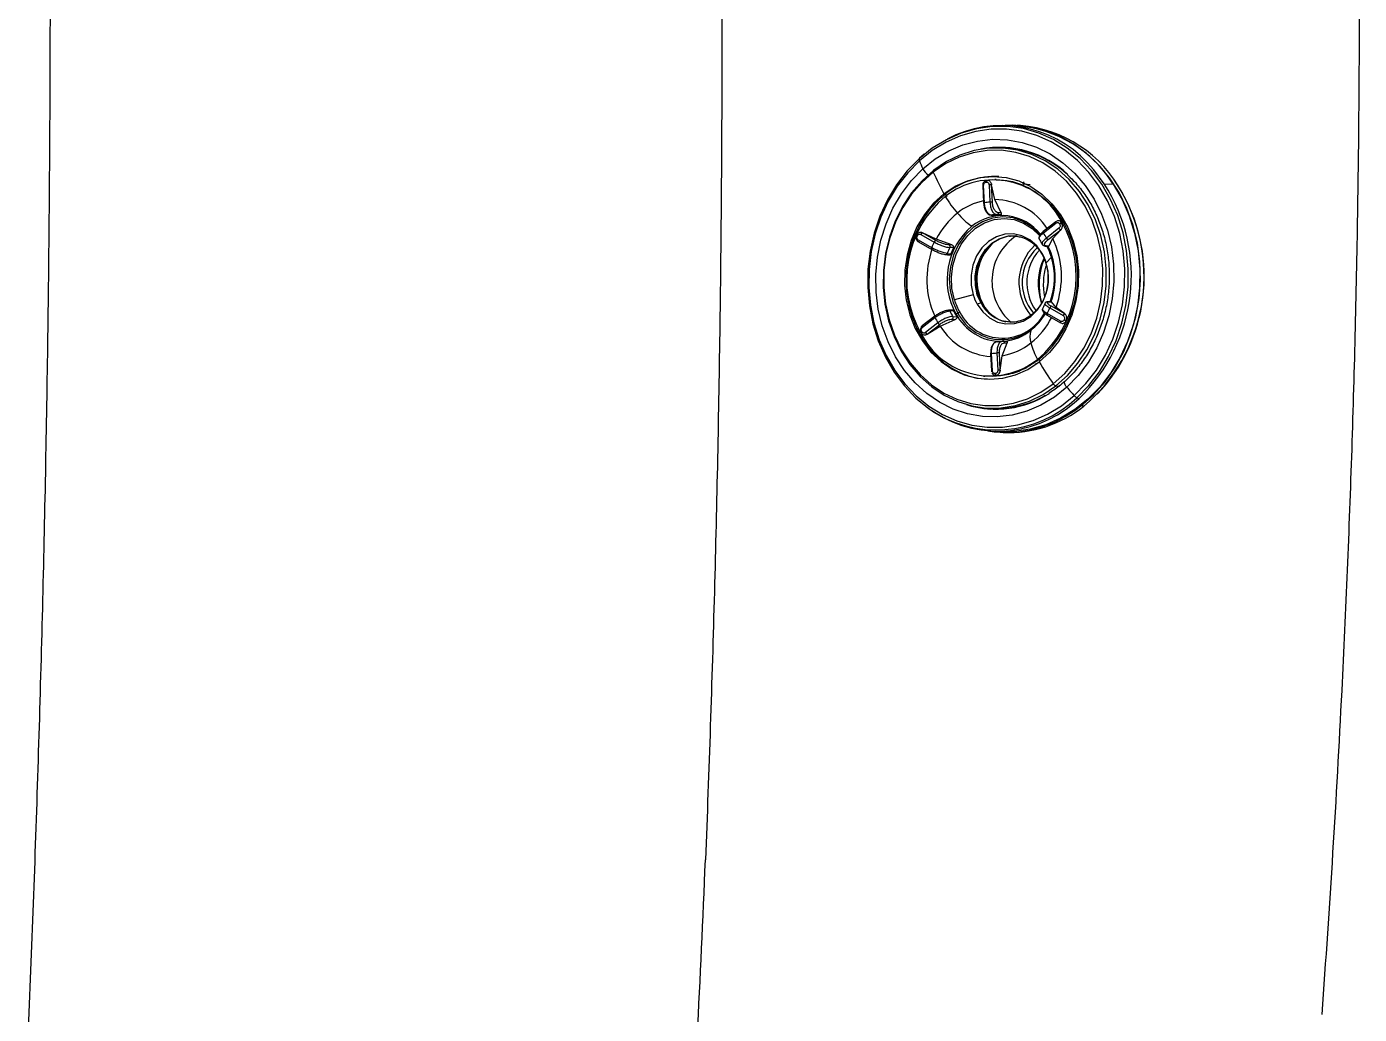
# Model space of a CAD drawing. Extents: x 526 to 610, y 679 to 808.
# Drawn here: x 557.63 to 566.3, y 738.81 to 745.24 of the extents above; entities that cross this region are included whole.
import ezdxf

# ---------------------------------------------------------------- set-up
doc = ezdxf.new("R2010")
doc.units = 0
doc.header["$MEASUREMENT"] = 0
doc.layers.add('1', color=4, linetype='Continuous')

# ---------------------------------------------------------------- blocks, each defined once
blk = doc.blocks.new('JETSETTER LX')
at = {"layer": '1', "color": 3, "linetype": 'Continuous', "lineweight": 25}
for p, q in [((37.9435, 47.7124), (37.8854, 47.7156)), ((37.9641, 47.7151), (37.9438, 47.7163)), ((37.339, 47.5289), (37.3075, 47.5021)), ((37.8467, 47.5696), (37.8238, 47.5701)), ((37.7191, 47.3252), (37.7244, 47.2123)), ((37.7301, 47.2132), (37.7248, 47.3261)), ((37.7407, 47.3471), (37.7425, 47.3472)), ((37.7452, 47.3584), (37.7469, 47.3585)), ((37.7602, 47.329), (37.7655, 47.2161)), ((37.7767, 47.3295), (37.7755, 47.3355)), ((37.7755, 47.3355), (37.7763, 47.3296)), ((37.7816, 47.2167), (37.7763, 47.3296)), ((37.7763, 47.3296), (37.7767, 47.3295)), ((37.7979, 47.2334), (37.7767, 47.3295)), ((37.8069, 47.3643), (37.7968, 47.3646)), ((38.5096, 47.3365), (38.5678, 47.3333)), ((38.5723, 47.3622), (38.6287, 47.2739)), ((37.4665, 47.2707), (37.4766, 47.2701)), ((38.0341, 47.3144), (38.0344, 47.3167)), ((37.8387, 47.147), (37.7979, 47.2334)), ((37.7734, 47.1321), (37.7978, 47.1306)), ((37.8373, 47.1339), (37.8108, 47.1353)), ((37.8387, 47.147), (37.8207, 47.148)), ((38.1941, 47.0898), (38.1129, 47.0263)), ((38.114, 47.0173), (38.1953, 47.0808)), ((38.1957, 47.0903), (38.2003, 47.0932)), ((38.2187, 47.0756), (38.2196, 47.0739)), ((38.232, 47.0818), (38.2329, 47.0801)), ((38.2357, 47.0836), (38.246, 47.0832)), ((37.2889, 47.0021), (37.2881, 47.0003)), ((37.2929, 46.9959), (37.2937, 46.9978)), ((37.3163, 47.0069), (37.4029, 46.9575)), ((37.3272, 47.0172), (37.322, 47.0193)), ((37.322, 47.0193), (37.3268, 47.0172)), ((37.4134, 46.9678), (37.3268, 47.0172)), ((37.3268, 47.0172), (37.3272, 47.0172)), ((37.4166, 46.9753), (37.3272, 47.0172)), ((38.2147, 47.0466), (38.1334, 46.9831)), ((38.1449, 46.973), (38.2262, 47.0365)), ((38.1497, 46.9302), (38.1744, 46.9813)), ((38.1744, 46.9813), (38.2266, 47.0364)), ((38.2302, 47.0403), (38.2262, 47.0365)), ((38.2262, 47.0365), (38.2266, 47.0364)), ((38.2266, 47.0364), (38.2302, 47.0403)), ((37.3016, 46.9587), (37.2973, 46.9618)), ((37.3869, 46.9203), (37.3003, 46.9696)), ((37.3005, 46.959), (37.3871, 46.9097)), ((37.5175, 46.938), (37.4166, 46.9753)), ((37.5175, 46.938), (37.4999, 46.9382)), ((37.5303, 46.9215), (37.5042, 46.9218)), ((38.1256, 46.9302), (38.1482, 46.928)), ((38.1497, 46.9302), (38.132, 46.9319)), ((37.4766, 46.8756), (37.4802, 46.8752)), ((37.4802, 46.8752), (37.4962, 46.8735)), ((37.4873, 46.8826), (37.5124, 46.88)), ((38.1317, 46.8221), (38.1657, 46.859)), ((37.6572, 46.6129), (37.5349, 46.5809)), ((38.1658, 46.5686), (38.1451, 46.5688)), ((38.1491, 46.5678), (38.1667, 46.5676)), ((38.1667, 46.5676), (38.1659, 46.5688)), ((38.1956, 46.531), (38.1667, 46.5676)), ((37.407, 46.4748), (37.3258, 46.4113)), ((37.3269, 46.4023), (37.4082, 46.4658)), ((37.5167, 46.5139), (37.4957, 46.5142)), ((37.5298, 46.5083), (37.5049, 46.5087)), ((37.5225, 46.4557), (37.5403, 46.454)), ((37.5253, 46.4726), (37.5515, 46.4701)), ((38.2253, 46.442), (38.1387, 46.4914)), ((38.139, 46.4808), (38.2256, 46.4314)), ((38.1548, 46.5286), (38.2414, 46.4792)), ((38.2519, 46.4895), (38.1653, 46.5389)), ((38.2523, 46.4895), (38.1956, 46.531)), ((38.2519, 46.4895), (38.2563, 46.4864)), ((38.2523, 46.4895), (38.2519, 46.4895)), ((38.2563, 46.4864), (38.2523, 46.4895)), ((37.3178, 46.3688), (37.3188, 46.3671)), ((37.323, 46.3733), (37.322, 46.375)), ((37.3233, 46.4079), (37.3273, 46.4117)), ((37.4276, 46.4315), (37.3463, 46.368)), ((37.3578, 46.3579), (37.4391, 46.4214)), ((37.3582, 46.3579), (37.4432, 46.4099)), ((37.4432, 46.4099), (37.5403, 46.454)), ((38.2315, 46.4289), (38.2267, 46.431)), ((38.2488, 46.4529), (38.248, 46.4511)), ((38.2627, 46.4476), (38.2619, 46.4458)), ((37.3532, 46.355), (37.3582, 46.3579)), ((37.3578, 46.3579), (37.3532, 46.355)), ((37.3582, 46.3579), (37.3578, 46.3579)), ((37.8038, 46.3076), (37.7995, 46.3046)), ((37.8494, 46.3122), (37.8394, 46.3089)), ((37.8456, 46.2177), (37.8785, 46.3004)), ((37.8494, 46.3122), (37.876, 46.3109)), ((37.8604, 46.3013), (37.8785, 46.3004)), ((37.7704, 46.2318), (37.7757, 46.1189)), ((37.7814, 46.1198), (37.7761, 46.2327)), ((37.8116, 46.2357), (37.8169, 46.1228)), ((37.8329, 46.1233), (37.8276, 46.2362)), ((37.8333, 46.1233), (37.8456, 46.2177)), ((37.778, 46.1127), (37.7773, 46.1187)), ((37.8327, 46.1173), (37.8333, 46.1233)), ((37.8329, 46.1233), (37.8327, 46.1173)), ((37.8333, 46.1233), (37.8329, 46.1233)), ((38.0699, 46.1637), (38.063, 46.1638)), ((37.7247, 46.0855), (37.7348, 46.0846)), ((37.8009, 46.1018), (37.7992, 46.1016)), ((37.8065, 46.0899), (37.8047, 46.0898)), ((38.1942, 46.0216), (38.2175, 46.0197)), ((38.314, 45.9115), (38.3453, 45.9385)), ((37.7285, 45.8782), (37.7513, 45.8761)), ((38.3763, 45.8893), (38.3561, 45.8905)), ((37.7734, 45.7267), (37.8315, 45.7234)), ((37.8314, 45.7194), (37.8517, 45.7183))]:
    blk.add_line(p, q, dxfattribs=at)
at = {"layer": '1', "color": 3, "linetype": 'Continuous', "lineweight": 25, "flags": 128}
for points in [[(38.3307, 45.9443), (38.4084, 46.0236), (38.4775, 46.1131), (38.537, 46.2116), (38.586, 46.3174), (38.6238, 46.4292), (38.6499, 46.5452), (38.6638, 46.6638), (38.6655, 46.7832), (38.6547, 46.9017), (38.6318, 47.0177), (38.597, 47.1293), (38.5508, 47.2349), (38.4939, 47.3331), (38.4272, 47.4224), (38.3517, 47.5014), (38.2683, 47.5691), (38.1784, 47.6244), (38.0832, 47.6666), (37.9842, 47.695), (37.8827, 47.7092), (37.7803, 47.7089), (37.6785, 47.6943), (37.5786, 47.6656), (37.4823, 47.623), (37.3909, 47.5673), (37.3057, 47.4993)], [(38.3141, 45.9584), (38.3905, 46.0364), (38.4584, 46.1243), (38.5168, 46.221), (38.5649, 46.325), (38.6021, 46.4348), (38.6277, 46.5487), (38.6414, 46.6652), (38.643, 46.7825), (38.6324, 46.899), (38.6099, 47.0128), (38.5757, 47.1225), (38.5304, 47.2263), (38.4745, 47.3227), (38.409, 47.4104), (38.3347, 47.488), (38.2529, 47.5545), (38.1645, 47.6089), (38.071, 47.6503), (37.9738, 47.6782), (37.8741, 47.6921), (37.7735, 47.6919), (37.6735, 47.6776), (37.5754, 47.6493), (37.4808, 47.6075), (37.391, 47.5528), (37.3073, 47.486)], [(38.3561, 45.8905), (38.4392, 45.9641), (38.5142, 46.0487), (38.5801, 46.1431), (38.636, 46.2459), (38.6809, 46.3555), (38.7142, 46.4704), (38.7355, 46.589), (38.7444, 46.7094), (38.7408, 46.83), (38.7248, 46.9489), (38.6966, 47.0644), (38.6566, 47.1749), (38.6054, 47.2787), (38.5437, 47.3744), (38.4724, 47.4604), (38.3926, 47.5357), (38.3054, 47.599), (38.2122, 47.6495), (38.1142, 47.6863), (38.0129, 47.7091), (37.9098, 47.7174), (37.8652, 47.7165)], [(37.3295, 47.4332), (37.4106, 47.4976), (37.4977, 47.5498), (37.5896, 47.5889), (37.6848, 47.6144), (37.7817, 47.6258), (37.879, 47.623), (37.9749, 47.606), (38.068, 47.5751), (38.1569, 47.5307), (38.2401, 47.4736), (38.3163, 47.4046), (38.3844, 47.3249), (38.4431, 47.2357), (38.4918, 47.1384), (38.5294, 47.0346), (38.5556, 46.9258), (38.5697, 46.8139), (38.5717, 46.7005), (38.5615, 46.5874), (38.5393, 46.4766), (38.5053, 46.3695), (38.4602, 46.2681), (38.4046, 46.1738), (38.3395, 46.0882), (38.2658, 46.0126)], [(37.3057, 47.4993), (37.228, 47.42), (37.1589, 47.3304), (37.0994, 47.232), (37.0504, 47.1262), (37.0126, 47.0144), (36.9865, 46.8984), (36.9726, 46.7798), (36.971, 46.6604), (36.9817, 46.5418), (37.0046, 46.4259), (37.0394, 46.3143), (37.0856, 46.2086), (37.1425, 46.1105), (37.2092, 46.0212), (37.2847, 45.9421), (37.3681, 45.8745), (37.3706, 45.8727)], [(38.1774, 46.0347), (38.2521, 46.1016), (38.3188, 46.179), (38.3764, 46.2658), (38.4239, 46.3604), (38.4606, 46.4613), (38.4857, 46.5666), (38.4989, 46.6746), (38.4999, 46.7834), (38.4887, 46.8913), (38.4655, 46.9962), (38.4307, 47.0965), (38.3849, 47.1904), (38.3289, 47.2763), (38.2636, 47.3527), (38.1902, 47.4184), (38.1099, 47.4722), (38.0241, 47.5132), (37.9342, 47.5407), (37.8418, 47.5542), (37.7485, 47.5534), (37.6558, 47.5385), (37.5654, 47.5096), (37.4788, 47.4673), (37.3975, 47.4123)], [(38.1942, 46.0216), (38.2702, 46.0897), (38.3382, 46.1685), (38.3968, 46.2569), (38.4452, 46.3533), (38.4825, 46.4559), (38.5081, 46.5632), (38.5215, 46.6732), (38.5226, 46.784), (38.5112, 46.8938), (38.4876, 47.0006), (38.4522, 47.1027), (38.4055, 47.1984), (38.3485, 47.2858), (38.282, 47.3637), (38.2073, 47.4306), (38.1255, 47.4853), (38.0381, 47.5271), (37.9466, 47.5551), (37.8525, 47.5688), (37.7574, 47.5681), (37.6631, 47.5529), (37.571, 47.5235), (37.4829, 47.4804), (37.4, 47.4243)], [(37.8679, 47.5727), (37.7904, 47.5723), (37.7268, 47.5647)], [(37.3073, 47.486), (37.231, 47.408), (37.1631, 47.3201), (37.1047, 47.2234), (37.0565, 47.1194), (37.0194, 47.0096), (36.9938, 46.8957), (36.9801, 46.7792), (36.9785, 46.6619), (36.989, 46.5454), (37.0116, 46.4316), (37.0458, 46.3219), (37.0911, 46.2181), (37.1469, 46.1217), (37.2125, 46.034), (37.2867, 45.9564), (37.3686, 45.8899), (37.4569, 45.8355), (37.5504, 45.7941), (37.6477, 45.7662), (37.7474, 45.7523), (37.848, 45.7525), (37.948, 45.7669), (38.046, 45.7951), (38.1407, 45.8369), (38.2305, 45.8916), (38.3141, 45.9584)], [(38.2658, 46.0126), (38.1848, 45.9482), (38.0976, 45.8961), (38.0057, 45.8569), (37.9105, 45.8315), (37.8136, 45.82), (37.7164, 45.8229), (37.6204, 45.8399), (37.5273, 45.8708), (37.4384, 45.9152), (37.3552, 45.9723), (37.279, 46.0413), (37.211, 46.121), (37.1522, 46.2102), (37.1036, 46.3075), (37.0659, 46.4113), (37.0398, 46.5201), (37.0256, 46.632), (37.0236, 46.7454), (37.0338, 46.8584), (37.0561, 46.9693), (37.09, 47.0763), (37.1351, 47.1778), (37.1907, 47.272), (37.2558, 47.3576), (37.3295, 47.4332)], [(37.4, 47.4243), (37.324, 47.3563), (37.2561, 47.2774), (37.1974, 47.189), (37.149, 47.0926), (37.1117, 46.99), (37.0861, 46.8827), (37.0727, 46.7728), (37.0717, 46.6619), (37.0831, 46.5521), (37.1067, 46.4453), (37.1421, 46.3432), (37.1887, 46.2476), (37.2458, 46.1601), (37.3122, 46.0822), (37.387, 46.0153), (37.4688, 45.9606), (37.5562, 45.9188), (37.6477, 45.8909), (37.7418, 45.8771), (37.8368, 45.8779), (37.9312, 45.8931), (38.0232, 45.9225), (38.1114, 45.9655), (38.1942, 46.0216)], [(37.3975, 47.4123), (37.3228, 47.3454), (37.2561, 47.268), (37.1985, 47.1812), (37.151, 47.0866), (37.1143, 46.9857), (37.0892, 46.8804), (37.076, 46.7724), (37.075, 46.6636), (37.0862, 46.5557), (37.1094, 46.4508), (37.1442, 46.3505), (37.1899, 46.2566), (37.246, 46.1707), (37.3112, 46.0943), (37.3847, 46.0286), (37.465, 45.9748), (37.5508, 45.9338), (37.6407, 45.9063), (37.7331, 45.8928), (37.8264, 45.8936), (37.9191, 45.9085), (38.0095, 45.9374), (38.0961, 45.9797), (38.1774, 46.0347)], [(38.5096, 47.3365), (38.4425, 47.4264), (38.4004, 47.4729)], [(37.4665, 47.2707), (37.5406, 47.3198), (37.6199, 47.3556), (37.7028, 47.3773), (37.7873, 47.3844), (37.8715, 47.3767), (37.9536, 47.3545), (38.0317, 47.3182), (38.1041, 47.2686), (38.1692, 47.2069), (38.2255, 47.1344), (38.2717, 47.0527), (38.3069, 46.9637), (38.3302, 46.8693), (38.3411, 46.7717), (38.3394, 46.673), (38.3251, 46.5755), (38.2986, 46.4813), (38.2603, 46.3925), (38.2113, 46.3111), (38.1525, 46.239), (38.0853, 46.1777)], [(38.5678, 47.3333), (38.625, 47.2344), (38.6715, 47.1281), (38.7065, 47.0157), (38.7296, 46.899), (38.7404, 46.7797), (38.7388, 46.6595), (38.7248, 46.5401), (38.6985, 46.4233), (38.6604, 46.3108), (38.6111, 46.2043), (38.5512, 46.1052), (38.4816, 46.0151), (38.4034, 45.9352), (38.3177, 45.8667), (38.2256, 45.8107), (38.1287, 45.7678), (38.0282, 45.7389), (37.9257, 45.7242), (37.8315, 45.7234)], [(37.9814, 47.3359), (38.0076, 47.3334), (38.0281, 47.3314)], [(37.4665, 47.2707), (37.3993, 47.2093), (37.3405, 47.1372), (37.2914, 47.0558), (37.2532, 46.967), (37.2266, 46.8728), (37.2123, 46.7753), (37.2106, 46.6766), (37.2215, 46.579), (37.2448, 46.4846), (37.28, 46.3956), (37.3263, 46.3139), (37.3825, 46.2414), (37.4476, 46.1797), (37.52, 46.1301), (37.5982, 46.0938), (37.6802, 46.0716), (37.7645, 46.0639), (37.849, 46.071), (37.9318, 46.0927), (38.0112, 46.1285), (38.0853, 46.1777)], [(38.0929, 47.0033), (38.0909, 47.0057), (38.0392, 47.0552), (37.9801, 47.0918), (37.9158, 47.1141), (37.8488, 47.1213), (37.7817, 47.1131), (37.717, 47.0897), (37.6572, 47.0522), (37.6046, 47.0019), (37.5613, 46.9408), (37.5288, 46.8713), (37.5086, 46.7959), (37.5013, 46.7176), (37.5071, 46.6394), (37.526, 46.5643), (37.5571, 46.4952)], [(37.5349, 46.5809), (37.5189, 46.654), (37.5153, 46.7295), (37.5243, 46.8046), (37.5455, 46.8766), (37.5782, 46.9427), (37.621, 47.0005), (37.6725, 47.0477), (37.7306, 47.0827), (37.7932, 47.104), (37.8579, 47.1109), (37.9224, 47.1032), (37.9841, 47.0811), (38.0409, 47.0454), (38.0905, 46.9976), (38.0936, 46.9938)], [(38.1056, 46.8825), (38.0698, 46.9324), (38.0252, 46.9716), (37.9741, 46.9981), (37.919, 47.0106), (37.8627, 47.0085), (37.8079, 46.9919), (37.7575, 46.9616), (37.7139, 46.9191), (37.6794, 46.8666), (37.6555, 46.8066), (37.6436, 46.7422), (37.6442, 46.6765), (37.6572, 46.6129)], [(37.708, 46.5591), (37.6838, 46.6147), (37.6709, 46.6755), (37.6699, 46.7384), (37.681, 46.8001), (37.7036, 46.8577), (37.7365, 46.9082), (37.778, 46.9491), (37.8262, 46.9783), (37.8786, 46.9944), (37.9325, 46.9966), (37.9494, 46.9944)], [(37.6886, 46.6151), (37.676, 46.6766), (37.6754, 46.74), (37.6869, 46.8023), (37.71, 46.8602), (37.7434, 46.911), (37.7855, 46.952), (37.8342, 46.9813), (37.8871, 46.9974), (37.8997, 46.9991)], [(37.6833, 46.5525), (37.7191, 46.5025), (37.7637, 46.4634), (37.8149, 46.4368), (37.87, 46.4243), (37.9263, 46.4264), (37.981, 46.443), (38.0314, 46.4733), (38.075, 46.5158), (38.1096, 46.5684), (38.1334, 46.6284), (38.1453, 46.6928), (38.1448, 46.7584), (38.1317, 46.8221)], [(37.7783, 46.4804), (37.7484, 46.5085), (37.7138, 46.5567)], [(38.0314, 46.3813), (38.0851, 46.4327), (38.1265, 46.4901)], [(38.139, 46.4808), (38.1382, 46.4814), (38.1379, 46.4818)], [(37.7814, 46.1198), (37.7796, 46.1197), (37.7781, 46.1195), (37.7769, 46.1193), (37.7761, 46.1191), (37.7757, 46.119), (37.7758, 46.1189), (37.7763, 46.1187), (37.7773, 46.1187)], [(38.2658, 46.0126), (38.2602, 46.0198), (38.2556, 46.0271), (38.2523, 46.034), (38.2504, 46.0402), (38.2501, 46.0454), (38.2514, 46.0492), (38.2524, 46.0503)], [(37.6333, 45.8943), (37.7254, 45.875), (37.772, 45.8707)]]:
    blk.add_lwpolyline(points, dxfattribs=at)
at = {"layer": '1', "color": 3, "linetype": 'Continuous', "lineweight": 25}
for centre, radius, start, end in [((37.8443, 46.9572), 0.7583, 42.84217, 118.09925), ((37.8837, 46.9104), 0.8042, 31.72221, 85.73634), ((37.8978, 46.896), 0.8218, 27.66403, 85.37083), ((37.3258, 47.495), 0.0206, 167.78665, 205.87213), ((37.312, 47.4972), 0.00662, 132.80114, 161.78348), ((37.8279, 46.9238), 0.6494, 46.68792, 100.86081), ((37.8257, 46.9132), 0.6567, 48.09903, 88.17268), ((38.3219, 47.8815), 1.0889, 201.29812, 204.30827), ((37.4071, 47.4697), 0.0858, 205.17758, 240.49836), ((37.4022, 47.4176), 0.00711, 107.9866, 227.83612), ((38.8459, 48.0303), 1.5747, 203.10706, 208.84154), ((37.7859, 46.8587), 0.5029, 26.56042, 128.10951), ((37.799, 46.869), 0.5146, 87.30971, 128.79498), ((37.7244, 47.3099), 0.0162, 88.63052, 109.20718), ((37.7515, 47.3494), 0.0111, 125.26735, 191.87038), ((37.7533, 47.3495), 0.0111, 125.26735, 191.87038), ((37.7729, 47.1841), 0.1455, 88.6852, 95.00584), ((37.5766, 46.7375), 1.1088, 313.89193, 32.69901), ((37.9329, 46.7131), 0.7086, 130.19382, 209.44553), ((38.0614, 47.5941), 0.6772, 210.11105, 221.48013), ((39.0014, 48.1054), 1.7386, 208.71454, 209.31787), ((37.6616, 46.7342), 1.1066, 310.23051, 29.40884), ((37.6597, 46.7325), 1.11, 316.38311, 29.19733), ((38.6262, 47.2749), 0.00268, 337.74466, 101.88751), ((37.8095, 46.8233), 0.4113, 102.03578, 128.40335), ((37.7297, 47.197), 0.0162, 88.63027, 109.20742), ((37.7783, 46.8523), 0.364, 92.00878, 97.60946), ((37.7782, 47.0712), 0.1455, 88.68503, 95.00588), ((37.7923, 46.8232), 0.4103, 32.78389, 89.22406), ((37.8648, 46.7541), 0.4998, 128.44558, 153.73048), ((37.9839, 47.5195), 0.5697, 221.01861, 233.78307), ((37.8451, 46.8129), 0.3164, 37.73693, 128.70584), ((37.8177, 46.8296), 0.3058, 91.29321, 98.32476), ((37.8431, 46.8281), 0.3058, 91.09031, 98.52793), ((37.6186, 46.7352), 0.7086, 310.19382, 29.44553), ((37.6286, 46.7347), 0.7089, 310.19382, 29.44553), ((38.1984, 47.0854), 0.00552, 118.87771, 236.33905), ((38.238, 47.0517), 0.0307, 101.24608, 128.92762), ((38.2389, 47.05), 0.0307, 101.24608, 128.92762), ((37.2939, 47.0019), 0.00604, 195.56129, 259.90341), ((37.2928, 47.0011), 0.00341, 154.25945, 284.11921), ((37.3311, 47.0023), 0.0154, 106.00796, 162.81763), ((37.9412, 46.7133), 0.4544, 130.30135, 209.338), ((38.1316, 46.7041), 0.3526, 123.1099, 229.9779), ((38.1189, 47.0225), 0.0071, 148.02198, 227.07393), ((37.6944, 46.7571), 0.4938, 27.23237, 31.80239), ((38.1511, 46.9915), 0.0196, 205.62004, 251.56501), ((37.6476, 46.7309), 0.5833, 339.9578, 25.41967), ((38.2324, 47.055), 0.0196, 205.62047, 251.56365), ((37.3081, 46.9645), 0.00936, 146.74585, 215.76402), ((37.9395, 46.7153), 0.584, 159.974, 204.30941), ((37.3922, 46.9154), 0.00725, 137.50508, 236.56602), ((37.89, 46.7256), 0.5395, 154.54505, 158.85337), ((37.4177, 46.9529), 0.0154, 106.00623, 162.8182), ((37.9115, 46.7232), 0.4531, 153.9944, 159.40381), ((37.937, 46.7217), 0.4531, 153.83825, 159.56018), ((38.0098, 46.7107), 0.3286, 130.9632, 198.03391), ((38.2908, 46.6952), 0.3366, 133.86132, 219.88905), ((38.2843, 46.6956), 0.3087, 133.23225, 220.49259), ((38.3193, 46.6936), 0.3135, 137.77015, 215.66781), ((37.7704, 46.7364), 0.4139, 17.23432, 27.86625), ((37.7324, 46.7263), 0.4568, 339.55172, 26.38258), ((37.7237, 46.7268), 0.4673, 339.87397, 25.57941), ((38.473, 46.6849), 0.3934, 155.23925, 198.14804), ((38.539, 46.6812), 0.4535, 158.28323, 195.24222), ((38.111, 46.8793), 0.00619, 149.42781, 203.4876), ((37.8364, 46.7306), 0.3091, 17.20407, 29.42583), ((37.7342, 46.7264), 0.4514, 339.50304, 17.08142), ((38.5463, 46.6808), 0.4337, 163.77799, 190.53016), ((38.3278, 46.7616), 0.00591, 185.69615, 264.46886), ((37.9274, 46.7025), 0.4109, 197.20407, 209.42583), ((37.9525, 46.7043), 0.3091, 197.20407, 209.42583), ((37.7106, 46.4997), 0.0594, 92.49038, 117.3781), ((37.9738, 46.7034), 0.2986, 197.20407, 209.42583), ((37.7075, 46.6328), 0.0259, 223.11768, 246.89647), ((37.9785, 46.6933), 0.2935, 196.68407, 223.50579), ((37.7084, 46.5516), 0.00742, 43.4113, 92.85426), ((37.9151, 46.6689), 0.2344, 207.94092, 258.88584), ((37.4113, 46.4704), 0.00552, 118.87355, 236.34074), ((37.8473, 46.6918), 0.4938, 207.23237, 211.80239), ((37.8756, 46.6947), 0.4148, 206.6483, 212.38623), ((37.9011, 46.6933), 0.4148, 206.48267, 212.55208), ((37.4495, 46.7593), 0.2851, 289.57067, 292.16991), ((37.8402, 46.643), 0.3322, 207.2995, 269.74439), ((37.4341, 46.7974), 0.3263, 292.16089, 294.5367), ((37.8416, 46.6431), 0.3206, 207.45625, 331.92247), ((37.8468, 46.6443), 0.3123, 207.40482, 331.49735), ((37.7222, 46.6915), 0.4988, 308.43369, 332.98865), ((38.1485, 46.4857), 0.0113, 150.00623, 200.16115), ((37.6516, 46.7232), 0.5395, 334.54505, 338.85337), ((38.1695, 46.5241), 0.0154, 106.00632, 162.81817), ((38.2561, 46.4747), 0.0154, 106.00796, 162.81763), ((37.3254, 46.3682), 0.00757, 116.28872, 175.23389), ((37.3237, 46.3687), 0.0046, 98.28479, 209.12277), ((37.3318, 46.4075), 0.0071, 148.02248, 227.07343), ((37.4453, 46.44), 0.0196, 205.62006, 251.56493), ((37.7955, 46.6255), 0.4131, 211.4704, 266.64324), ((37.8289, 46.635), 0.3245, 275.99325, 308.60183), ((38.174, 46.3427), 0.1478, 164.82637, 196.45291), ((38.2307, 46.4371), 0.00725, 137.50628, 236.56289), ((38.272, 46.4927), 0.0481, 240.01944, 257.79444), ((38.2728, 46.4946), 0.0481, 240.01944, 257.79444), ((37.7656, 46.5896), 0.5029, 206.56042, 308.10951), ((37.364, 46.3765), 0.0196, 205.62047, 251.56365), ((37.8051, 46.6147), 0.3058, 271.29322, 278.32476), ((37.7778, 46.6215), 0.4094, 279.5276, 308.43585), ((38.4495, 46.4088), 0.4309, 194.51857, 209.91137), ((37.7757, 46.2166), 0.0162, 88.63026, 109.20744), ((37.7634, 46.5965), 0.364, 272.00878, 277.60946), ((37.8243, 46.0908), 0.1455, 88.68504, 95.00588), ((37.8296, 45.9779), 0.1455, 88.6852, 95.00584), ((39.7943, 47.1779), 1.9802, 210.33898, 215.26051), ((39.6428, 47.0816), 1.7924, 209.71749, 210.09121), ((37.8128, 46.1007), 0.0136, 176.28885, 233.65095), ((37.8145, 46.1009), 0.0136, 176.28885, 233.65095), ((38.2026, 46.0496), 0.0292, 210.62756, 253.44362), ((37.8071, 46.4921), 0.7578, 234.81944, 313.70174), ((37.8056, 46.5114), 0.6414, 252.48977, 302.70122), ((37.8061, 46.5191), 0.6453, 265.1272, 299.9205), ((39.9524, 47.4673), 2.2272, 220.77708, 222.64509), ((38.3785, 46.0168), 0.0869, 222.19361, 236.59365), ((38.3497, 45.9708), 0.0327, 234.46082, 262.30237), ((37.8175, 46.4878), 0.7607, 232.09842, 310.74634), ((37.8726, 46.485), 0.7663, 261.02063, 309.11506), ((37.8885, 46.4957), 0.7783, 267.2881, 308.81658)]:
    blk.add_arc(centre, radius, start, end, dxfattribs=at)
for points, knots in [([(35.7619, 56.6011), (35.7833, 56.3303), (35.8104, 55.92), (35.8334, 55.5063), (35.8483, 55.23), (35.8555, 55.0917), (35.8909, 54.3992), (35.9164, 53.8424), (35.9478, 53.0017), (35.9572, 52.7206), (35.9741, 52.1569), (35.9816, 51.8744), (36.001, 51.0245), (36.01, 50.455), (36.0188, 49.5969), (36.022, 49.1669), (36.023, 48.7355), (36.0232, 48.4476), (36.023, 48.3036), (36.0217, 47.8709), (36.0206, 47.5819), (36.0162, 47.0032), (36.0131, 46.7134), (36.0009, 45.8431), (35.9891, 45.2617), (35.9579, 44.0987), (35.9386, 43.517), (35.9153, 42.9364)], [0, 0, 0, 0, 0.0625, 0.09375, 0.09375, 0.125, 0.125, 0.25, 0.25, 0.3125, 0.3125, 0.375, 0.375, 0.5, 0.5, 0.5625, 0.59375, 0.59375, 0.625, 0.625, 0.6875, 0.6875, 0.75, 0.75, 0.875, 0.875, 1, 1, 1, 1]), ([(39.8187, 56.6128), (39.8413, 56.3565), (39.8628, 56.0991), (39.9036, 55.5843), (39.9229, 55.3269), (39.9593, 54.8106), (39.9765, 54.5518), (40.0087, 54.0325), (40.0237, 53.7719), (40.0515, 53.2494), (40.0643, 52.9876), (40.0877, 52.4639), (40.0983, 52.2016), (40.1173, 51.676), (40.1256, 51.4127), (40.1401, 50.8861), (40.1462, 50.6227), (40.1561, 50.0951), (40.16, 49.8311), (40.1654, 49.303), (40.167, 49.039), (40.1683, 48.2465), (40.1646, 47.7176), (40.1523, 46.9262), (40.1471, 46.6625), (40.1343, 46.1354), (40.1269, 45.8721), (40.1097, 45.3468), (40.1, 45.0846), (40.0783, 44.5614), (40.0664, 44.3004), (40.0534, 44.0396)], [0, 0, 0, 0, 0.0625, 0.0625, 0.125, 0.125, 0.1875, 0.1875, 0.25, 0.25, 0.3125, 0.3125, 0.375, 0.375, 0.4375, 0.4375, 0.5, 0.5, 0.5625, 0.5625, 0.625, 0.625, 0.75, 0.75, 0.8125, 0.8125, 0.875, 0.875, 0.9375, 0.9375, 1, 1, 1, 1]), ([(31.5012, 41.5636), (31.5141, 41.8534), (31.5262, 42.1438), (31.5487, 42.7263), (31.5591, 43.0184), (31.5784, 43.6037), (31.5872, 43.8967), (31.6033, 44.4832), (31.6105, 44.7766), (31.6297, 45.658), (31.6393, 46.2469), (31.6521, 47.4269), (31.6553, 48.0179), (31.6554, 48.609)], [0, 0, 0, 0, 0.125, 0.125, 0.25, 0.25, 0.375, 0.375, 0.5, 0.5, 0.75, 0.75, 1, 1, 1, 1]), ([(37.7439, 47.3577), (37.7421, 47.3574), (37.7386, 47.3568), (37.7321, 47.3536), (37.7252, 47.3473), (37.7208, 47.3386), (37.7191, 47.3311), (37.7191, 47.3272), (37.7191, 47.3252)], [0, 0, 0, 0, 0.130985, 0.25833, 0.506405, 0.751287, 0.874635, 1, 1, 1, 1]), ([(37.7248, 47.3261), (37.725, 47.329), (37.7253, 47.3348), (37.7295, 47.3416), (37.7349, 47.3459), (37.7388, 47.3467), (37.7407, 47.3471)], [0, 0, 0, 0, 0.279486, 0.559002, 0.779415, 1, 1, 1, 1]), ([(37.7452, 47.3584), (37.7422, 47.3577), (37.7362, 47.3564), (37.7302, 47.3525), (37.7283, 47.3493), (37.7282, 47.3491)], [0, 0, 0, 0, 0.477454, 0.965934, 1, 1, 1, 1]), ([(37.7425, 47.3472), (37.7449, 47.3471), (37.7499, 47.3468), (37.7557, 47.342), (37.7593, 47.3358), (37.7599, 47.3313), (37.7602, 47.329)], [0, 0, 0, 0, 0.279658, 0.559227, 0.779582, 1, 1, 1, 1]), ([(37.7755, 47.3355), (37.7742, 47.3388), (37.7717, 47.3455), (37.7647, 47.3532), (37.7562, 47.3582), (37.75, 47.3584), (37.7469, 47.3585)], [0, 0, 0, 0, 0.246603, 0.499388, 0.752586, 1, 1, 1, 1]), ([(37.8067, 47.3628), (37.8376, 47.3609), (37.9044, 47.3568), (38.003, 47.3208), (38.0978, 47.2622), (38.1819, 47.1833), (38.2246, 47.1165), (38.246, 47.0832)], [0, 0, 0, 0, 0.1770294, 0.3827721, 0.5885147, 0.7942574, 1, 1, 1, 1]), ([(37.9814, 47.3359), (37.9817, 47.3373), (37.9821, 47.3401), (37.9838, 47.3439), (37.9861, 47.3473), (37.988, 47.349), (37.989, 47.3498)], [0, 0, 0, 0, 0.25012, 0.500077, 0.750051, 1, 1, 1, 1]), ([(38.2673, 47.3971), (38.2811, 47.3846), (38.3179, 47.3515), (38.37, 47.287), (38.4229, 47.2061), (38.4668, 47.1178), (38.5012, 47.0238), (38.5257, 46.9254), (38.5399, 46.8241), (38.5435, 46.7213), (38.5366, 46.6185), (38.5192, 46.5173), (38.4915, 46.419), (38.4541, 46.3252), (38.4075, 46.2372), (38.3523, 46.1563), (38.2995, 46.0946), (38.2645, 46.0617), (38.2524, 46.0503)], [0, 0, 0, 0, 0.040079, 0.106389, 0.172613, 0.238769, 0.304874, 0.370944, 0.436989, 0.503015, 0.569028, 0.635031, 0.701026, 0.767017, 0.83301, 0.899015, 0.965045, 1, 1, 1, 1]), ([(37.7244, 47.2131), (37.7248, 47.2081), (37.7256, 47.1982), (37.7297, 47.179), (37.738, 47.1573), (37.7498, 47.1419), (37.7603, 47.1345), (37.7658, 47.1333), (37.7686, 47.1327)], [0, 0, 0, 0, 0.125394, 0.248567, 0.493139, 0.741475, 0.869013, 1, 1, 1, 1]), ([(37.7734, 47.1321), (37.7683, 47.1337), (37.7581, 47.1367), (37.744, 47.1557), (37.7334, 47.1822), (37.7312, 47.2028), (37.7301, 47.2132)], [0, 0, 0, 0, 0.249978, 0.499965, 0.74997, 1, 1, 1, 1]), ([(37.7655, 47.2161), (37.7666, 47.2058), (37.7688, 47.1851), (37.7794, 47.1586), (37.7939, 47.1397), (37.8051, 47.1368), (37.8108, 47.1353)], [0, 0, 0, 0, 0.2500296, 0.5000347, 0.750022, 1, 1, 1, 1]), ([(37.8207, 47.148), (37.8159, 47.1492), (37.8064, 47.1517), (37.7938, 47.1678), (37.7844, 47.1903), (37.7825, 47.2079), (37.7816, 47.2167)], [0, 0, 0, 0, 0.249817, 0.500222, 0.750496, 1, 1, 1, 1]), ([(37.8207, 47.148), (37.8207, 47.1472), (37.8206, 47.1456), (37.8198, 47.1425), (37.818, 47.1391), (37.8152, 47.1367), (37.8127, 47.1355), (37.8114, 47.1354), (37.8108, 47.1353)], [0, 0, 0, 0, 0.1247216, 0.2493439, 0.5000001, 0.7506559, 0.8752779, 1, 1, 1, 1]), ([(37.8373, 47.1339), (37.838, 47.1339), (37.8393, 47.134), (37.8407, 47.1349), (37.8416, 47.1361), (37.8421, 47.1384), (37.8417, 47.142), (37.8397, 47.1453), (37.8387, 47.147)], [0, 0, 0, 0, 0.094225, 0.190494, 0.2983, 0.424533, 0.701624, 1, 1, 1, 1]), ([(38.1953, 47.0808), (38.1976, 47.0822), (38.2021, 47.0848), (38.2092, 47.0841), (38.215, 47.0808), (38.2175, 47.0773), (38.2187, 47.0756)], [0, 0, 0, 0, 0.279486, 0.559002, 0.779415, 1, 1, 1, 1]), ([(38.232, 47.0818), (38.2301, 47.0846), (38.2262, 47.0901), (38.2177, 47.0948), (38.2086, 47.0963), (38.2031, 47.0942), (38.2003, 47.0932)], [0, 0, 0, 0, 0.247553, 0.500917, 0.753662, 1, 1, 1, 1]), ([(38.2196, 47.0739), (38.2207, 47.0713), (38.2229, 47.0661), (38.2221, 47.0578), (38.2193, 47.051), (38.2162, 47.048), (38.2147, 47.0466)], [0, 0, 0, 0, 0.279658, 0.559227, 0.779582, 1, 1, 1, 1]), ([(38.2302, 47.0403), (38.232, 47.0431), (38.2355, 47.0488), (38.2377, 47.0595), (38.2372, 47.0706), (38.2344, 47.077), (38.2329, 47.0801)], [0, 0, 0, 0, 0.246567, 0.49935, 0.75262, 1, 1, 1, 1]), ([(37.2881, 47), (37.2874, 46.9982), (37.2861, 46.9946), (37.2851, 46.9869), (37.2861, 46.9772), (37.2902, 46.9687), (37.295, 46.9631), (37.298, 46.9611), (37.2995, 46.9601)], [0, 0, 0, 0, 0.126751, 0.251048, 0.496575, 0.743775, 0.870196, 1, 1, 1, 1]), ([(37.322, 47.0193), (37.3188, 47.0198), (37.3124, 47.0209), (37.303, 47.0178), (37.2948, 47.0118), (37.2914, 47.0056), (37.2898, 47.0026)], [0, 0, 0, 0, 0.246603, 0.499388, 0.752586, 1, 1, 1, 1]), ([(37.3003, 46.9696), (37.2982, 46.9712), (37.2941, 46.9744), (37.2912, 46.982), (37.2908, 46.9895), (37.2922, 46.9938), (37.2929, 46.9959)], [0, 0, 0, 0, 0.279486, 0.559002, 0.779415, 1, 1, 1, 1]), ([(37.2937, 46.9978), (37.2951, 47.0002), (37.2979, 47.0051), (37.3044, 47.0086), (37.3109, 47.0092), (37.3145, 47.0077), (37.3163, 47.0069)], [0, 0, 0, 0, 0.279658, 0.559227, 0.779582, 1, 1, 1, 1]), ([(37.8937, 46.9948), (37.9014, 46.9961), (37.9196, 46.9991), (37.9377, 46.9953), (37.948, 46.9931)], [0, 0, 0, 0, 0.424759, 1, 1, 1, 1]), ([(37.948, 46.9931), (37.9539, 46.9924), (37.9762, 46.99), (38.0128, 46.9731), (38.0552, 46.9431), (38.0857, 46.9091), (38.1003, 46.885), (38.1053, 46.8769)], [0, 0, 0, 0, 0.09362, 0.353979, 0.612676, 0.868901, 1, 1, 1, 1]), ([(38.1128, 47.0259), (38.1076, 47.0213), (38.0971, 47.0119), (38.0875, 46.9977), (38.083, 46.9848), (38.0853, 46.9789), (38.0864, 46.9759)], [0, 0, 0, 0, 0.246916, 0.494576, 0.745907, 1, 1, 1, 1]), ([(38.0866, 46.9764), (38.0858, 46.9791), (38.084, 46.9848), (38.0938, 46.9999), (38.1073, 47.0115), (38.114, 47.0173)], [0, 0, 0, 0, 0.309814, 0.65489, 1, 1, 1, 1]), ([(38.0853, 46.9773), (38.091, 46.968), (38.0982, 46.9561), (38.1046, 46.9435), (38.1061, 46.9407)], [0, 0, 0, 0, 0.779251, 1, 1, 1, 1]), ([(38.1144, 47.0268), (38.1087, 47.0219), (38.0973, 47.0121), (38.0892, 47.0006), (38.0902, 46.9965), (38.0906, 46.9949)], [0, 0, 0, 0, 0.38178, 0.764461, 1, 1, 1, 1]), ([(38.1334, 46.9831), (38.1267, 46.9773), (38.1132, 46.9657), (38.1035, 46.951), (38.1053, 46.9451), (38.1062, 46.9424)], [0, 0, 0, 0, 0.354295, 0.708555, 1, 1, 1, 1]), ([(37.4873, 46.8826), (37.4812, 46.8837), (37.469, 46.8859), (37.4417, 46.8948), (37.4124, 46.9067), (37.3954, 46.9157), (37.3869, 46.9203)], [0, 0, 0, 0, 0.249978, 0.499965, 0.74997, 1, 1, 1, 1]), ([(37.3882, 46.9093), (37.3954, 46.9054), (37.4099, 46.8977), (37.4347, 46.8872), (37.4577, 46.8792), (37.4681, 46.8774), (37.4733, 46.8765)], [0, 0, 0, 0, 0.249775, 0.50014, 0.75045, 1, 1, 1, 1]), ([(37.4029, 46.9575), (37.4114, 46.953), (37.4284, 46.9439), (37.4577, 46.932), (37.4852, 46.9235), (37.4979, 46.9224), (37.5042, 46.9218)], [0, 0, 0, 0, 0.25003, 0.500035, 0.750022, 1, 1, 1, 1]), ([(37.4999, 46.9382), (37.4945, 46.9387), (37.4837, 46.9397), (37.4602, 46.9465), (37.4351, 46.9563), (37.4206, 46.964), (37.4134, 46.9678)], [0, 0, 0, 0, 0.249817, 0.500222, 0.750496, 1, 1, 1, 1]), ([(37.4999, 46.9382), (37.5004, 46.9378), (37.5016, 46.937), (37.5035, 46.9347), (37.505, 46.9311), (37.5055, 46.9271), (37.5051, 46.924), (37.5045, 46.9226), (37.5042, 46.9218)], [0, 0, 0, 0, 0.124722, 0.249344, 0.5, 0.750656, 0.875278, 1, 1, 1, 1]), ([(37.5303, 46.9215), (37.5305, 46.9222), (37.5311, 46.9237), (37.531, 46.9261), (37.5302, 46.9285), (37.528, 46.9317), (37.5241, 46.9354), (37.5198, 46.9371), (37.5175, 46.938)], [0, 0, 0, 0, 0.094221, 0.190485, 0.298283, 0.424504, 0.701611, 1, 1, 1, 1]), ([(38.1058, 46.9416), (38.1079, 46.9387), (38.112, 46.933), (38.1206, 46.931), (38.125, 46.93)], [0, 0, 0, 0, 0.497277, 1, 1, 1, 1]), ([(38.132, 46.9319), (38.1282, 46.933), (38.1204, 46.935), (38.1198, 46.9448), (38.1276, 46.9581), (38.1391, 46.968), (38.1449, 46.973)], [0, 0, 0, 0, 0.249816, 0.500222, 0.750495, 1, 1, 1, 1]), ([(38.132, 46.9319), (38.1315, 46.9316), (38.1303, 46.9308), (38.1281, 46.9301), (38.1266, 46.9303), (38.1257, 46.9304)], [0, 0, 0, 0, 0.3047205, 0.6091983, 1, 1, 1, 1]), ([(38.1482, 46.928), (38.1484, 46.9279), (38.1493, 46.9278), (38.1495, 46.9293), (38.1497, 46.9302)], [0, 0, 0, 0, 0.358046, 1, 1, 1, 1]), ([(37.4733, 46.8765), (37.4741, 46.8762), (37.4757, 46.8754), (37.4775, 46.8754), (37.4785, 46.8754)], [0, 0, 0, 0, 0.481432, 1, 1, 1, 1]), ([(37.4785, 46.8754), (37.4794, 46.8755), (37.4814, 46.8759), (37.4839, 46.8776), (37.486, 46.8798), (37.4869, 46.8817), (37.4873, 46.8826)], [0, 0, 0, 0, 0.259419, 0.518943, 0.768457, 1, 1, 1, 1]), ([(37.4903, 46.8747), (37.4926, 46.8741), (37.4971, 46.8728), (37.5029, 46.8733), (37.507, 46.8746), (37.5094, 46.876), (37.5113, 46.8778), (37.512, 46.8792), (37.5124, 46.88)], [0, 0, 0, 0, 0.298263, 0.575128, 0.701506, 0.809415, 0.905745, 1, 1, 1, 1]), ([(38.1053, 46.8769), (38.1096, 46.8687), (38.1226, 46.8441), (38.1376, 46.7984), (38.1461, 46.7403), (38.144, 46.681), (38.1317, 46.6235), (38.1097, 46.5702), (38.0791, 46.5233), (38.0413, 46.485), (37.9981, 46.4565), (37.9512, 46.4396), (37.908, 46.4335), (37.8816, 46.4383), (37.8713, 46.4402)], [0, 0, 0, 0, 0.044705, 0.13429, 0.223838, 0.313213, 0.402468, 0.491633, 0.580769, 0.670009, 0.759587, 0.849839, 0.94107, 1, 1, 1, 1]), ([(38.1236, 46.5592), (38.1194, 46.5485), (38.1139, 46.5348), (38.1076, 46.5216), (38.1062, 46.5188)], [0, 0, 0, 0, 0.779577, 1, 1, 1, 1]), ([(38.1242, 46.5571), (38.1237, 46.5557), (38.1225, 46.5521), (38.1332, 46.5419), (38.1476, 46.533), (38.1548, 46.5286)], [0, 0, 0, 0, 0.257283, 0.628623, 1, 1, 1, 1]), ([(38.1433, 46.5689), (38.1408, 46.5686), (38.136, 46.568), (38.1301, 46.5655), (38.1257, 46.5622), (38.1242, 46.5594), (38.1234, 46.558)], [0, 0, 0, 0, 0.249672, 0.50085, 0.751581, 1, 1, 1, 1]), ([(38.1653, 46.5389), (38.1591, 46.5427), (38.1467, 46.5504), (38.1379, 46.56), (38.1377, 46.5666), (38.1453, 46.5674), (38.1491, 46.5678)], [0, 0, 0, 0, 0.249775, 0.50014, 0.75045, 1, 1, 1, 1]), ([(38.1492, 46.5678), (38.1484, 46.5682), (38.1467, 46.569), (38.145, 46.569), (38.144, 46.569)], [0, 0, 0, 0, 0.481432, 1, 1, 1, 1]), ([(37.4082, 46.4658), (37.4162, 46.4716), (37.4323, 46.4831), (37.4604, 46.4971), (37.4868, 46.5068), (37.4988, 46.5081), (37.5049, 46.5087)], [0, 0, 0, 0, 0.2500296, 0.5000347, 0.750022, 1, 1, 1, 1]), ([(37.4904, 46.5124), (37.4853, 46.5119), (37.475, 46.5108), (37.4527, 46.5023), (37.429, 46.49), (37.4154, 46.4801), (37.4086, 46.4752)], [0, 0, 0, 0, 0.249816, 0.500222, 0.750495, 1, 1, 1, 1]), ([(37.5253, 46.4726), (37.519, 46.4724), (37.5064, 46.4722), (37.4797, 46.4629), (37.4517, 46.4488), (37.4356, 46.4373), (37.4276, 46.4315)], [0, 0, 0, 0, 0.249978, 0.4999653, 0.7499704, 1, 1, 1, 1]), ([(37.4391, 46.4214), (37.4459, 46.4263), (37.4596, 46.4361), (37.4836, 46.4477), (37.5065, 46.4553), (37.5172, 46.4555), (37.5225, 46.4557)], [0, 0, 0, 0, 0.2497753, 0.5001399, 0.7504501, 1, 1, 1, 1]), ([(37.4904, 46.5124), (37.491, 46.5128), (37.4922, 46.5135), (37.4949, 46.5143), (37.4983, 46.5141), (37.5015, 46.5126), (37.5037, 46.5106), (37.5045, 46.5093), (37.5049, 46.5087)], [0, 0, 0, 0, 0.124722, 0.249344, 0.5, 0.750656, 0.875278, 1, 1, 1, 1]), ([(37.5298, 46.5083), (37.5294, 46.509), (37.5286, 46.5104), (37.5265, 46.512), (37.5239, 46.5132), (37.5206, 46.514), (37.5181, 46.514), (37.5167, 46.5139)], [0, 0, 0, 0, 0.156901, 0.317206, 0.496719, 0.706912, 1, 1, 1, 1]), ([(37.5225, 46.4557), (37.5232, 46.4563), (37.5246, 46.4576), (37.5256, 46.4594), (37.526, 46.4603)], [0, 0, 0, 0, 0.4814321, 1, 1, 1, 1]), ([(37.526, 46.4603), (37.5264, 46.4613), (37.5272, 46.4634), (37.5273, 46.4668), (37.5267, 46.47), (37.5258, 46.4717), (37.5253, 46.4726)], [0, 0, 0, 0, 0.259419, 0.518943, 0.768457, 1, 1, 1, 1]), ([(37.5403, 46.454), (37.5424, 46.4549), (37.5465, 46.4568), (37.5502, 46.4605), (37.552, 46.4636), (37.5526, 46.4659), (37.5525, 46.4681), (37.5518, 46.4695), (37.5515, 46.4701)], [0, 0, 0, 0, 0.298269, 0.57514, 0.701514, 0.809419, 0.905747, 1, 1, 1, 1]), ([(37.8713, 46.4402), (37.8654, 46.4408), (37.8432, 46.4433), (37.8107, 46.4572), (37.7872, 46.4754), (37.7776, 46.4829)], [0, 0, 0, 0, 0.1751119, 0.6621041, 1, 1, 1, 1]), ([(38.1073, 46.5205), (38.1067, 46.5181), (38.1055, 46.5135), (38.1115, 46.5035), (38.1223, 46.4924), (38.1331, 46.4851), (38.1385, 46.4815)], [0, 0, 0, 0, 0.254891, 0.506804, 0.754389, 1, 1, 1, 1]), ([(38.1387, 46.4914), (38.1315, 46.4958), (38.1171, 46.5047), (38.1064, 46.5151), (38.1075, 46.5184), (38.108, 46.5198)], [0, 0, 0, 0, 0.365332, 0.730629, 1, 1, 1, 1]), ([(38.2414, 46.4792), (38.2434, 46.4776), (38.2476, 46.4744), (38.2505, 46.4669), (38.2509, 46.4594), (38.2495, 46.4551), (38.2488, 46.4529)], [0, 0, 0, 0, 0.279486, 0.559002, 0.779415, 1, 1, 1, 1]), ([(38.2627, 46.4476), (38.2638, 46.451), (38.266, 46.4578), (38.2654, 46.4688), (38.2623, 46.479), (38.2582, 46.4839), (38.2563, 46.4864)], [0, 0, 0, 0, 0.247558, 0.500834, 0.753648, 1, 1, 1, 1]), ([(37.3253, 46.4106), (37.324, 46.4094), (37.3212, 46.407), (37.3169, 46.4008), (37.3136, 46.3917), (37.3135, 46.3819), (37.3152, 46.3744), (37.3168, 46.371), (37.3177, 46.3693)], [0, 0, 0, 0, 0.128988, 0.254752, 0.501304, 0.747267, 0.872236, 1, 1, 1, 1]), ([(37.322, 46.375), (37.321, 46.3776), (37.3188, 46.3828), (37.3195, 46.3911), (37.3224, 46.3979), (37.3254, 46.4008), (37.3269, 46.4023)], [0, 0, 0, 0, 0.2796579, 0.5592269, 0.7795818, 1, 1, 1, 1]), ([(37.3463, 46.368), (37.3441, 46.3667), (37.3396, 46.3641), (37.3325, 46.3648), (37.3267, 46.368), (37.3242, 46.3715), (37.323, 46.3733)], [0, 0, 0, 0, 0.279486, 0.559002, 0.779415, 1, 1, 1, 1]), ([(38.248, 46.4511), (38.2466, 46.4487), (38.2438, 46.4438), (38.2373, 46.4403), (38.2308, 46.4396), (38.2272, 46.4412), (38.2253, 46.442)], [0, 0, 0, 0, 0.279658, 0.559227, 0.779582, 1, 1, 1, 1]), ([(38.2315, 46.4289), (38.2343, 46.4284), (38.2401, 46.4274), (38.2489, 46.4305), (38.2569, 46.4365), (38.2602, 46.4427), (38.2619, 46.4458)], [0, 0, 0, 0, 0.246603, 0.499388, 0.752586, 1, 1, 1, 1]), ([(37.312, 46.3531), (37.334, 46.3188), (37.378, 46.25), (37.4646, 46.1687), (37.5623, 46.1085), (37.6588, 46.0726), (37.7225, 46.0684), (37.7491, 46.0667)], [0, 0, 0, 0, 0.21182, 0.423641, 0.635461, 0.847281, 1, 1, 1, 1]), ([(37.3196, 46.3665), (37.3216, 46.3637), (37.3255, 46.3582), (37.3342, 46.3535), (37.3438, 46.352), (37.3501, 46.354), (37.3532, 46.355)], [0, 0, 0, 0, 0.247558, 0.500834, 0.753648, 1, 1, 1, 1]), ([(37.7822, 46.2856), (37.781, 46.2838), (37.7761, 46.2764), (37.7712, 46.2572), (37.7707, 46.2399), (37.7705, 46.2312)], [0, 0, 0, 0, 0.136713, 0.568522, 1, 1, 1, 1]), ([(37.7761, 46.2327), (37.7763, 46.243), (37.7765, 46.2635), (37.7847, 46.289), (37.797, 46.3064), (37.807, 46.3081), (37.812, 46.309)], [0, 0, 0, 0, 0.25003, 0.500035, 0.750022, 1, 1, 1, 1]), ([(37.7964, 46.3024), (37.7941, 46.3011), (37.7885, 46.298), (37.7845, 46.2902), (37.7822, 46.2856)], [0, 0, 0, 0, 0.410632, 1, 1, 1, 1]), ([(37.8394, 46.3089), (37.8374, 46.3084), (37.8299, 46.3067), (37.8202, 46.2916), (37.8119, 46.2666), (37.8117, 46.246), (37.8116, 46.2357)], [0, 0, 0, 0, 0.110882, 0.407231, 0.703601, 1, 1, 1, 1]), ([(37.8276, 46.2362), (37.8277, 46.245), (37.828, 46.2624), (37.8353, 46.2841), (37.8464, 46.299), (37.8558, 46.3005), (37.8604, 46.3013)], [0, 0, 0, 0, 0.2497752, 0.5001396, 0.7504498, 1, 1, 1, 1]), ([(37.8588, 46.3071), (37.8582, 46.308), (37.8571, 46.3097), (37.8546, 46.3114), (37.852, 46.3123), (37.8503, 46.3122), (37.8494, 46.3122)], [0, 0, 0, 0, 0.259419, 0.518943, 0.768457, 1, 1, 1, 1]), ([(37.8604, 46.3013), (37.8603, 46.3023), (37.8601, 46.3044), (37.8593, 46.3061), (37.8588, 46.3071)], [0, 0, 0, 0, 0.481439, 1, 1, 1, 1]), ([(37.8785, 46.3004), (37.8793, 46.302), (37.881, 46.305), (37.8811, 46.308), (37.8804, 46.3098), (37.8794, 46.3107), (37.878, 46.3111), (37.8766, 46.311), (37.876, 46.3109)], [0, 0, 0, 0, 0.298395, 0.575452, 0.701699, 0.809514, 0.905784, 1, 1, 1, 1]), ([(38.0862, 46.1931), (38.0549, 46.1717), (37.9925, 46.1287), (37.8881, 46.0911), (37.8165, 46.0856), (37.781, 46.0829)], [0, 0, 0, 0, 0.334432, 0.668864, 1, 1, 1, 1]), ([(37.7992, 46.1016), (37.7967, 46.1018), (37.7917, 46.1021), (37.786, 46.1069), (37.7823, 46.1131), (37.7817, 46.1176), (37.7814, 46.1198)], [0, 0, 0, 0, 0.2796579, 0.5592269, 0.7795818, 1, 1, 1, 1]), ([(37.8169, 46.1228), (37.8167, 46.1199), (37.8163, 46.1141), (37.8121, 46.1073), (37.8067, 46.103), (37.8029, 46.1022), (37.8009, 46.1018)], [0, 0, 0, 0, 0.279486, 0.559002, 0.779415, 1, 1, 1, 1]), ([(37.8065, 46.0899), (37.8095, 46.0905), (37.8157, 46.0918), (37.8236, 46.0982), (37.8298, 46.1069), (37.8317, 46.1138), (37.8327, 46.1173)], [0, 0, 0, 0, 0.247675, 0.501043, 0.753791, 1, 1, 1, 1]), ([(37.7795, 46.1058), (37.7799, 46.1048), (37.7816, 46.1011), (37.7844, 46.0977), (37.787, 46.0961), (37.7871, 46.096)], [0, 0, 0, 0, 0.263175, 0.962049, 1, 1, 1, 1]), ([(37.7871, 46.096), (37.7872, 46.0959), (37.7894, 46.0931), (37.7956, 46.0903), (37.8017, 46.0899), (37.8047, 46.0898)], [0, 0, 0, 0, 0.031408, 0.521359, 1, 1, 1, 1]), ([(38.2524, 46.0503), (38.2403, 46.0397), (38.2067, 46.0102), (38.1701, 45.9863), (38.1467, 45.971)], [0, 0, 0, 0, 0.360837, 1, 1, 1, 1]), ([(40.0534, 44.0396), (40.0358, 43.6875), (40.0162, 43.3359), (39.9728, 42.6327), (39.9491, 42.2813), (39.9235, 41.9318)], [0, 0, 0, 0, 0.5, 0.5, 1, 1, 1, 1]), ([(35.7883, 40.6567), (35.8025, 40.844), (35.8159, 41.0318), (35.8405, 41.4089), (35.8518, 41.5981), (35.8828, 42.168), (35.8999, 42.5509), (35.9153, 42.9364)], [0, 0, 0, 0, 0.25, 0.25, 0.5, 0.5, 1, 1, 1, 1])]:
    blk.add_open_spline(points, degree=3, knots=knots, dxfattribs=at)
blk.add_open_spline([(37.4766, 47.2701), (37.4467, 47.2438), (37.387, 47.1912), (37.3159, 47.0888), (37.262, 46.9738), (37.2285, 46.8489), (37.2162, 46.7191), (37.2263, 46.5898), (37.2565, 46.4646), (37.2935, 46.3903), (37.312, 46.3531)], degree=3, dxfattribs=at)

msp = doc.modelspace()

# ---------------------------------------------------------------- block references
at = {"layer": '1'}
msp.add_blockref('JETSETTER LX', (526.127, 696.8772), dxfattribs=at)

doc.saveas('drawing.dxf')
